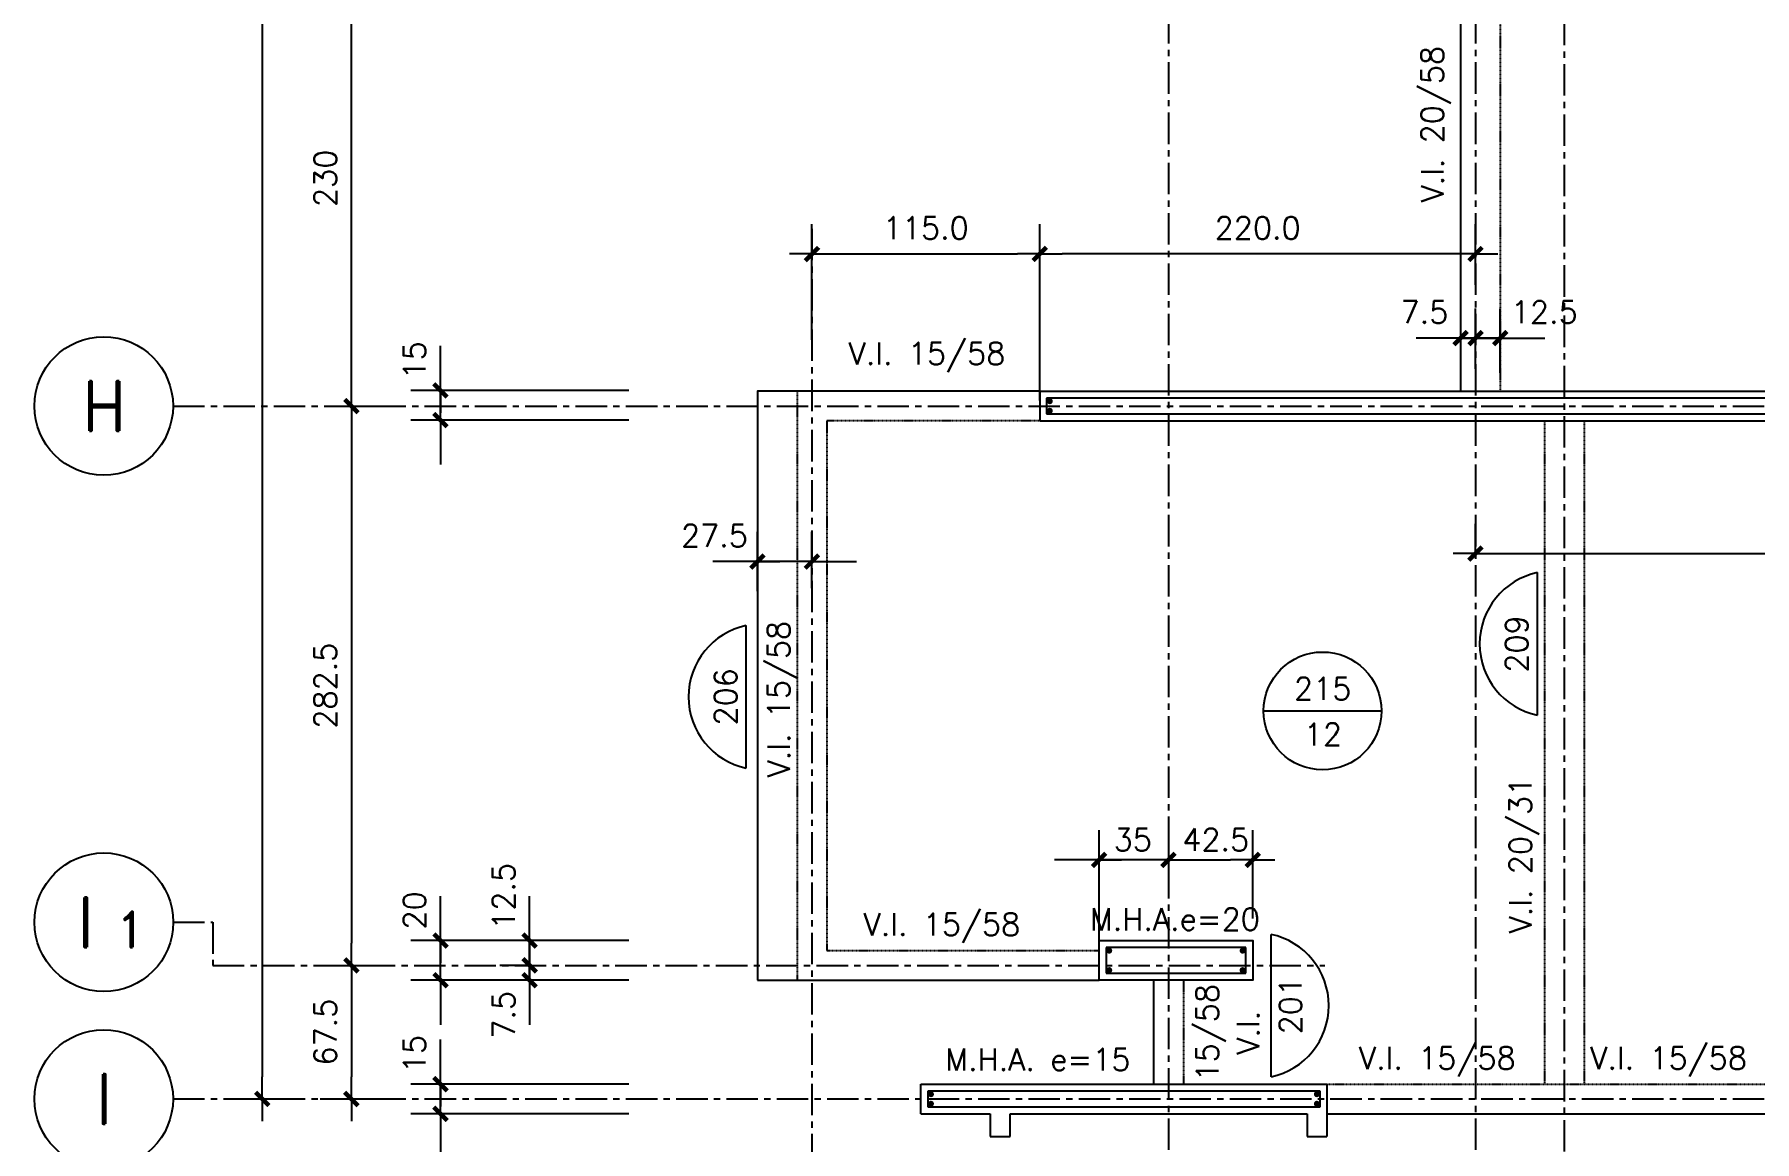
# Model space of a CAD drawing. Header units: millimetres. Extents: x -656237 to -652202, y 83238 to 86298.
# Drawn here: x -656237 to -655369, y 84007 to 84566 of the extents above; entities that cross this region are included whole.
import ezdxf
from ezdxf.enums import TextEntityAlignment as Align

# ---------------------------------------------------------------- set-up
doc = ezdxf.new("R2010")
doc.units = ezdxf.units.MM
doc.header["$LTSCALE"] = 0.5
doc.linetypes.add('CENTER', pattern=[50.8, 31.75, -6.35, 6.35, -6.35])
doc.linetypes.add('DASHED', pattern=[0.75, 0.5, -0.25])
for name, color, linetype in [('A-LINEA 015', 6, 'Continuous'), ('COTAS', 5, 'Continuous'), ('Cotas2', 1, 'Continuous'), ('EJES', 1, 'CENTER'), ('MALLA', 1, 'Continuous'), ('MUROS', 5, 'Continuous'), ('SEGMENTOS1', 2, 'DASHED'), ('TEXTOS1', 9, 'Continuous'), ('VIGAS', 3, 'Continuous')]:
    doc.layers.add(name, color=color, linetype=linetype)
doc.styles.add('ROMAND', font='romand')
doc.styles.add('ROMANS', font='romans')
doc.dimstyles.new('ING-50', dxfattribs={"dimscale": 5, "dimtxt": 2.25, "dimasz": 2.25, "dimexe": 3, "dimexo": 0, "dimgap": 1.5, "dimtad": 1, "dimdec": 1, "dimzin": 12, "dimdsep": 46, "dimtxsty": 'ROMANS', "dimblk1": 'TICK1', "dimblk2": 'TICK1', "dimsah": 1, "dimcen": 0.09, "dimclrd": 2, "dimclre": 1, "dimclrt": 3, "dimadec": 1, "dimazin": 3, "dimtfac": 1, "dimtdec": 1, "dimtix": 1, "dimtmove": 2, "dimatfit": 3, "dimfxl": 3, "dimtolj": 1, "dimtzin": 12, "dimarcsym": 0})

# ---------------------------------------------------------------- blocks, each defined once
blk = doc.blocks.new('EJE-1')
at = {"color": 3, "linetype": 'Continuous'}
blk.add_circle((0, 0), 35, dxfattribs=at)
at = {"color": 5, "linetype": 'Continuous', "style": 'ROMAND'}
blk.add_attdef('0', text='', height=25, dxfattribs=at).set_placement((0.23, 0), align=Align.MIDDLE)
blk = doc.blocks.new('TICK1')
at = {"color": 2}
for points in [[(0, 0), (-1, 0)], [(0, 0), (1, 0)]]:
    blk.add_lwpolyline(points, dxfattribs=at)
at = {"color": 2, "const_width": 0.2}
blk.add_lwpolyline([(-0.3, -0.3), (0.3, 0.3)], dxfattribs=at)
blk = doc.blocks.new('*D38')
at = {"layer": 'COTAS', "color": 2, "lineweight": -2}
for p, q in [((-656032.21, 84397.38), (-656032.21, 84408.63)), ((-656032.21, 84371.13), (-656032.21, 84386.13)), ((-656032.21, 84359.88), (-656032.21, 84348.63))]:
    blk.add_line(p, q, dxfattribs=at)
at = {"layer": 'COTAS', "color": 1, "lineweight": -2}
for p, q in [((-656032.21, 84386.13), (-656047.21, 84386.13)), ((-656032.21, 84371.13), (-656047.21, 84371.13))]:
    blk.add_line(p, q, dxfattribs=at)
at = {"layer": 'Defpoints', "color": 0}
for p in [(-656032.21, 84386.13), (-656032.21, 84386.13), (-656032.21, 84371.13)]:
    blk.add_point(p, dxfattribs=at)
at = {"layer": 'COTAS', "color": 2, "lineweight": -2, "xscale": 11.25, "yscale": 11.25, "zscale": 11.25}
for p, rotation in [((-656032.21, 84386.13), 270), ((-656032.21, 84371.13), 90)]:
    blk.add_blockref('TICK1', p, dxfattribs=dict(at, rotation=rotation))
at = {"layer": 'COTAS', "color": 3, "insert": (-656045.34, 84401.33), "char_height": 11.25, "attachment_point": 5, "rotation": 90, "style": 'ROMANS'}
blk.add_mtext('\\A1;15', dxfattribs=at)
blk = doc.blocks.new('*D39')
at = {"layer": 'COTAS', "color": 1, "lineweight": -2}
for p, q in [((-656091.08, 84608.25), (-656062.21, 84608.25)), ((-656087.54, 84378.25), (-656062.21, 84378.25))]:
    blk.add_line(p, q, dxfattribs=at)
at = {"layer": 'COTAS', "color": 2, "lineweight": -2}
blk.add_line((-656077.21, 84389.5), (-656077.21, 84597), dxfattribs=at)
at = {"layer": 'Defpoints', "color": 0}
for p in [(-656091.08, 84608.25), (-656077.21, 84608.25), (-656087.54, 84378.25)]:
    blk.add_point(p, dxfattribs=at)
at = {"layer": 'COTAS', "color": 2, "lineweight": -2, "xscale": 11.25, "yscale": 11.25, "zscale": 11.25}
for p, rotation in [((-656077.21, 84608.25), 90), ((-656077.21, 84378.25), 270)]:
    blk.add_blockref('TICK1', p, dxfattribs=dict(at, rotation=rotation))
at = {"layer": 'COTAS', "color": 3, "insert": (-656090.34, 84493.25), "char_height": 11.25, "attachment_point": 5, "rotation": 90, "style": 'ROMANS'}
blk.add_mtext('\\A1;230', dxfattribs=at)
blk = doc.blocks.new('*D40')
at = {"layer": 'COTAS', "color": 2, "lineweight": -2}
for p, q in [((-656032.21, 84047), (-656032.21, 84058.25)), ((-656032.21, 84020.75), (-656032.21, 84035.75)), ((-656032.21, 84009.5), (-656032.21, 83998.25))]:
    blk.add_line(p, q, dxfattribs=at)
at = {"layer": 'COTAS', "color": 1, "lineweight": -2}
for p, q in [((-656032.21, 84035.75), (-656047.21, 84035.75)), ((-656032.21, 84020.75), (-656047.21, 84020.75))]:
    blk.add_line(p, q, dxfattribs=at)
at = {"layer": 'Defpoints', "color": 0}
for p in [(-656032.21, 84035.75), (-656032.21, 84035.75), (-656032.21, 84020.75)]:
    blk.add_point(p, dxfattribs=at)
at = {"layer": 'COTAS', "color": 2, "lineweight": -2, "xscale": 11.25, "yscale": 11.25, "zscale": 11.25}
for p, rotation in [((-656032.21, 84035.75), 270), ((-656032.21, 84020.75), 90)]:
    blk.add_blockref('TICK1', p, dxfattribs=dict(at, rotation=rotation))
at = {"layer": 'COTAS', "color": 3, "insert": (-656045.34, 84050.96), "char_height": 11.25, "attachment_point": 5, "rotation": 90, "style": 'ROMANS'}
blk.add_mtext('\\A1;15', dxfattribs=at)
blk = doc.blocks.new('*D41')
at = {"layer": 'COTAS', "color": 1, "lineweight": -2}
for p, q in [((-656091.89, 84095.75), (-656062.21, 84095.75)), ((-656092.93, 84028.25), (-656062.21, 84028.25))]:
    blk.add_line(p, q, dxfattribs=at)
at = {"layer": 'COTAS', "color": 2, "lineweight": -2}
blk.add_line((-656077.21, 84084.5), (-656077.21, 84039.5), dxfattribs=at)
at = {"layer": 'Defpoints', "color": 0}
for p in [(-656091.89, 84095.75), (-656092.93, 84028.25), (-656077.21, 84028.25)]:
    blk.add_point(p, dxfattribs=at)
at = {"layer": 'COTAS', "color": 2, "lineweight": -2, "xscale": 11.25, "yscale": 11.25, "zscale": 11.25}
for p, rotation in [((-656077.21, 84095.75), 90), ((-656077.21, 84028.25), 270)]:
    blk.add_blockref('TICK1', p, dxfattribs=dict(at, rotation=rotation))
at = {"layer": 'COTAS', "color": 3, "insert": (-656090.34, 84062), "char_height": 11.25, "attachment_point": 5, "rotation": 90, "style": 'ROMANS'}
blk.add_mtext('\\A1;67.5', dxfattribs=at)
blk = doc.blocks.new('*D42')
at = {"layer": 'COTAS', "color": 1, "lineweight": -2}
for p, q in [((-656123.18, 85860.75), (-656107.21, 85860.75)), ((-656130.91, 84028.25), (-656107.21, 84028.25))]:
    blk.add_line(p, q, dxfattribs=at)
at = {"layer": 'COTAS', "color": 2, "lineweight": -2}
blk.add_line((-656122.21, 85849.5), (-656122.21, 84039.5), dxfattribs=at)
at = {"layer": 'Defpoints', "color": 0}
for p in [(-656123.18, 85860.75), (-656130.91, 84028.25), (-656122.21, 84028.25)]:
    blk.add_point(p, dxfattribs=at)
at = {"layer": 'COTAS', "color": 2, "lineweight": -2, "xscale": 11.25, "yscale": 11.25, "zscale": 11.25}
for p, rotation in [((-656122.21, 85860.75), 90), ((-656122.21, 84028.25), 270)]:
    blk.add_blockref('TICK1', p, dxfattribs=dict(at, rotation=rotation))
at = {"layer": 'COTAS', "color": 3, "insert": (-656135.34, 84944.5), "char_height": 11.25, "attachment_point": 5, "rotation": 90, "style": 'ROMANS'}
blk.add_mtext('\\A1;1832.5', dxfattribs=at)
blk = doc.blocks.new('*D59')
at = {"layer": 'COTAS', "color": 1, "lineweight": -2, "ltscale": 0.5}
for p, q in [((-655729.71, 84381.1), (-655729.71, 84470.05)), ((-655509.71, 84439.52), (-655509.71, 84470.05))]:
    blk.add_line(p, q, dxfattribs=at)
at = {"layer": 'COTAS', "color": 2, "lineweight": -2, "ltscale": 0.5}
blk.add_line((-655520.96, 84455.05), (-655718.46, 84455.05), dxfattribs=at)
at = {"layer": 'Defpoints', "color": 0, "ltscale": 0.5}
for p in [(-655729.71, 84455.05), (-655509.71, 84439.52), (-655729.71, 84381.1)]:
    blk.add_point(p, dxfattribs=at)
at = {"layer": 'COTAS', "color": 2, "lineweight": -2, "ltscale": 0.5, "xscale": 11.25, "yscale": 11.25, "zscale": 11.25, "rotation": 180}
blk.add_blockref('TICK1', (-655729.71, 84455.05), dxfattribs=at)
at = {"layer": 'COTAS', "color": 2, "lineweight": -2, "ltscale": 0.5, "xscale": 11.25, "yscale": 11.25, "zscale": 11.25}
blk.add_blockref('TICK1', (-655509.71, 84455.05), dxfattribs=at)
at = {"layer": 'COTAS', "color": 3, "ltscale": 0.5, "insert": (-655619.71, 84468.18), "char_height": 11.25, "attachment_point": 5, "style": 'ROMANS'}
blk.add_mtext('\\A1;220.0', dxfattribs=at)
blk = doc.blocks.new('losa-ne')
at = {"color": 5, "linetype": 'Continuous'}
blk.add_line((-29.75, 0), (29.75, 0), dxfattribs=at)
at = {"color": 3, "linetype": 'Continuous'}
blk.add_circle((0, 0), 29.75, dxfattribs=at)
at = {"color": 3, "linetype": 'Continuous', "style": 'ROMANS'}
for tag, p in [('N%%DL', (0.04, 5.64)), ('ESP', (0.16, -17.44))]:
    blk.add_attdef(tag, text='', height=11.25, dxfattribs=at).set_placement(p, align=Align.CENTER)
blk = doc.blocks.new('*D152')
at = {"layer": 'COTAS', "color": 1, "lineweight": -2, "ltscale": 0.5}
for p, q in [((-655872.21, 84284.72), (-655872.21, 84314.68)), ((-655844.71, 84286.26), (-655844.71, 84314.68))]:
    blk.add_line(p, q, dxfattribs=at)
at = {"layer": 'COTAS', "color": 2, "lineweight": -2, "ltscale": 0.5}
for p, q in [((-655883.46, 84299.68), (-655894.71, 84299.68)), ((-655844.71, 84299.68), (-655872.21, 84299.68)), ((-655833.46, 84299.68), (-655822.21, 84299.68))]:
    blk.add_line(p, q, dxfattribs=at)
at = {"layer": 'Defpoints', "color": 0, "ltscale": 0.5}
for p in [(-655872.21, 84299.68), (-655844.71, 84286.26), (-655872.21, 84284.72)]:
    blk.add_point(p, dxfattribs=at)
at = {"layer": 'COTAS', "color": 2, "lineweight": -2, "ltscale": 0.5, "xscale": 11.25, "yscale": 11.25, "zscale": 11.25}
blk.add_blockref('TICK1', (-655872.21, 84299.68), dxfattribs=at)
at = {"layer": 'COTAS', "color": 2, "lineweight": -2, "ltscale": 0.5, "xscale": 11.25, "yscale": 11.25, "zscale": 11.25, "rotation": 180}
blk.add_blockref('TICK1', (-655844.71, 84299.68), dxfattribs=at)
at = {"layer": 'COTAS', "color": 3, "ltscale": 0.5, "insert": (-655893.92, 84312.8), "char_height": 11.25, "attachment_point": 5, "style": 'ROMANS'}
blk.add_mtext('\\A1;27.5', dxfattribs=at)
blk = doc.blocks.new('eje-3')
at = {"color": 3, "linetype": 'Continuous'}
blk.add_circle((0, 0), 35, dxfattribs=at)
at = {"color": 5, "linetype": 'Continuous', "style": 'ROMAND'}
for height, p in [(25, (-9.19, 0)), (18, (13.69, -3.58))]:
    blk.add_attdef('0', text='', height=height, dxfattribs=at).set_placement(p, align=Align.MIDDLE)
blk = doc.blocks.new('*D180')
at = {"layer": 'COTAS', "color": 1, "lineweight": -2}
for p, q in [((-656090.12, 84378.25), (-656062.21, 84378.25)), ((-656094.47, 84095.75), (-656062.21, 84095.75))]:
    blk.add_line(p, q, dxfattribs=at)
at = {"layer": 'COTAS', "color": 2, "lineweight": -2}
blk.add_line((-656077.21, 84367), (-656077.21, 84107), dxfattribs=at)
at = {"layer": 'Defpoints', "color": 0}
for p in [(-656090.12, 84378.25), (-656094.47, 84095.75), (-656077.21, 84095.75)]:
    blk.add_point(p, dxfattribs=at)
at = {"layer": 'COTAS', "color": 2, "lineweight": -2, "xscale": 11.25, "yscale": 11.25, "zscale": 11.25}
for p, rotation in [((-656077.21, 84378.25), 90), ((-656077.21, 84095.75), 270)]:
    blk.add_blockref('TICK1', p, dxfattribs=dict(at, rotation=rotation))
at = {"layer": 'COTAS', "color": 3, "insert": (-656090.34, 84237), "char_height": 11.25, "attachment_point": 5, "rotation": 90, "style": 'ROMANS'}
blk.add_mtext('\\A1;282.5', dxfattribs=at)
blk = doc.blocks.new('*D181')
at = {"layer": 'COTAS', "color": 2, "lineweight": -2}
for p, q in [((-656032.21, 84119.5), (-656032.21, 84130.75)), ((-656032.21, 84088.25), (-656032.21, 84108.25)), ((-656032.21, 84077), (-656032.21, 84065.75))]:
    blk.add_line(p, q, dxfattribs=at)
at = {"layer": 'COTAS', "color": 1, "lineweight": -2}
for p, q in [((-656032.21, 84108.25), (-656047.21, 84108.25)), ((-656032.21, 84088.25), (-656047.21, 84088.25))]:
    blk.add_line(p, q, dxfattribs=at)
at = {"layer": 'Defpoints', "color": 0}
for p in [(-656032.21, 84108.25), (-656032.21, 84108.25), (-656032.21, 84088.25)]:
    blk.add_point(p, dxfattribs=at)
at = {"layer": 'COTAS', "color": 2, "lineweight": -2, "xscale": 11.25, "yscale": 11.25, "zscale": 11.25}
for p, rotation in [((-656032.21, 84108.25), 270), ((-656032.21, 84088.25), 90)]:
    blk.add_blockref('TICK1', p, dxfattribs=dict(at, rotation=rotation))
at = {"layer": 'COTAS', "color": 3, "insert": (-656045.34, 84123.46), "char_height": 11.25, "attachment_point": 5, "rotation": 90, "style": 'ROMANS'}
blk.add_mtext('\\A1;20', dxfattribs=at)
blk = doc.blocks.new('*D191')
at = {"layer": 'COTAS', "color": 1, "lineweight": -2, "ltscale": 0.5}
for p, q in [((-655664.71, 84170.55), (-655664.71, 84134)), ((-655622.21, 84119.37), (-655622.21, 84164))]:
    blk.add_line(p, q, dxfattribs=at)
at = {"layer": 'COTAS', "color": 2, "lineweight": -2, "ltscale": 0.5}
blk.add_line((-655653.46, 84149), (-655633.46, 84149), dxfattribs=at)
at = {"layer": 'Defpoints', "color": 0, "ltscale": 0.5}
for p in [(-655664.71, 84170.55), (-655622.21, 84149), (-655622.21, 84119.37)]:
    blk.add_point(p, dxfattribs=at)
at = {"layer": 'COTAS', "color": 2, "lineweight": -2, "ltscale": 0.5, "xscale": 11.25, "yscale": 11.25, "zscale": 11.25, "rotation": 180}
blk.add_blockref('TICK1', (-655664.71, 84149), dxfattribs=at)
at = {"layer": 'COTAS', "color": 2, "lineweight": -2, "ltscale": 0.5, "xscale": 11.25, "yscale": 11.25, "zscale": 11.25}
blk.add_blockref('TICK1', (-655622.21, 84149), dxfattribs=at)
at = {"layer": 'COTAS', "color": 3, "ltscale": 0.5, "insert": (-655640.86, 84159.26), "char_height": 11.25, "attachment_point": 5, "style": 'ROMANS'}
blk.add_mtext('\\A1;42.5', dxfattribs=at)
blk = doc.blocks.new('*D192')
at = {"layer": 'COTAS', "color": 1, "lineweight": -2, "ltscale": 0.5}
for p, q in [((-655699.71, 84108.25), (-655699.71, 84164)), ((-655664.71, 84170.55), (-655664.71, 84134))]:
    blk.add_line(p, q, dxfattribs=at)
at = {"layer": 'COTAS', "color": 2, "lineweight": -2, "ltscale": 0.5}
for p, q in [((-655710.96, 84149), (-655722.21, 84149)), ((-655664.71, 84149), (-655699.71, 84149)), ((-655653.46, 84149), (-655642.21, 84149))]:
    blk.add_line(p, q, dxfattribs=at)
at = {"layer": 'Defpoints', "color": 0, "ltscale": 0.5}
for p in [(-655664.71, 84170.55), (-655699.71, 84149), (-655699.71, 84108.25)]:
    blk.add_point(p, dxfattribs=at)
at = {"layer": 'COTAS', "color": 2, "lineweight": -2, "ltscale": 0.5, "xscale": 11.25, "yscale": 11.25, "zscale": 11.25}
blk.add_blockref('TICK1', (-655699.71, 84149), dxfattribs=at)
at = {"layer": 'COTAS', "color": 2, "lineweight": -2, "ltscale": 0.5, "xscale": 11.25, "yscale": 11.25, "zscale": 11.25, "rotation": 180}
blk.add_blockref('TICK1', (-655664.71, 84149), dxfattribs=at)
at = {"layer": 'COTAS', "color": 3, "ltscale": 0.5, "insert": (-655682.73, 84159.26), "char_height": 11.25, "attachment_point": 5, "style": 'ROMANS'}
blk.add_mtext('\\A1;35', dxfattribs=at)
blk = doc.blocks.new('*D199')
at = {"layer": 'COTAS', "color": 1, "lineweight": -2, "ltscale": 0.5}
for p, q in [((-655844.71, 84411.64), (-655844.71, 84470.05)), ((-655729.71, 84381.1), (-655729.71, 84470.05))]:
    blk.add_line(p, q, dxfattribs=at)
at = {"layer": 'COTAS', "color": 2, "lineweight": -2, "ltscale": 0.5}
blk.add_line((-655833.46, 84455.05), (-655740.96, 84455.05), dxfattribs=at)
at = {"layer": 'Defpoints', "color": 0, "ltscale": 0.5}
for p in [(-655729.71, 84455.05), (-655844.71, 84411.64), (-655729.71, 84381.1)]:
    blk.add_point(p, dxfattribs=at)
at = {"layer": 'COTAS', "color": 2, "lineweight": -2, "ltscale": 0.5, "xscale": 11.25, "yscale": 11.25, "zscale": 11.25, "rotation": 180}
blk.add_blockref('TICK1', (-655844.71, 84455.05), dxfattribs=at)
at = {"layer": 'COTAS', "color": 2, "lineweight": -2, "ltscale": 0.5, "xscale": 11.25, "yscale": 11.25, "zscale": 11.25}
blk.add_blockref('TICK1', (-655729.71, 84455.05), dxfattribs=at)
at = {"layer": 'COTAS', "color": 3, "ltscale": 0.5, "insert": (-655787.21, 84468.18), "char_height": 11.25, "attachment_point": 5, "style": 'ROMANS'}
blk.add_mtext('\\A1;115.0', dxfattribs=at)
blk = doc.blocks.new('*D228')
at = {"layer": 'COTAS', "color": 1, "lineweight": -2, "ltscale": 0.5}
for p, q in [((-655517.21, 84395.03), (-655517.21, 84427.55)), ((-655509.71, 84397.02), (-655509.71, 84427.55))]:
    blk.add_line(p, q, dxfattribs=at)
at = {"layer": 'COTAS', "color": 2, "lineweight": -2, "ltscale": 0.5}
for p, q in [((-655528.46, 84412.55), (-655539.71, 84412.55)), ((-655509.71, 84412.55), (-655517.21, 84412.55)), ((-655498.46, 84412.55), (-655487.21, 84412.55))]:
    blk.add_line(p, q, dxfattribs=at)
at = {"layer": 'Defpoints', "color": 0, "ltscale": 0.5}
for p in [(-655517.21, 84412.55), (-655517.21, 84395.03), (-655509.71, 84397.02)]:
    blk.add_point(p, dxfattribs=at)
at = {"layer": 'COTAS', "color": 2, "lineweight": -2, "ltscale": 0.5, "xscale": 11.25, "yscale": 11.25, "zscale": 11.25}
blk.add_blockref('TICK1', (-655517.21, 84412.55), dxfattribs=at)
at = {"layer": 'COTAS', "color": 2, "lineweight": -2, "ltscale": 0.5, "xscale": 11.25, "yscale": 11.25, "zscale": 11.25, "rotation": 180}
blk.add_blockref('TICK1', (-655509.71, 84412.55), dxfattribs=at)
at = {"layer": 'COTAS', "color": 3, "ltscale": 0.5, "insert": (-655535.5, 84425.67), "char_height": 11.25, "attachment_point": 5, "style": 'ROMANS'}
blk.add_mtext('\\A1;7.5', dxfattribs=at)
blk = doc.blocks.new('*D229')
at = {"layer": 'COTAS', "color": 1, "lineweight": -2, "ltscale": 0.5}
for p, q in [((-655509.71, 84397.02), (-655509.71, 84427.55)), ((-655497.21, 84395.03), (-655497.21, 84427.55))]:
    blk.add_line(p, q, dxfattribs=at)
at = {"layer": 'COTAS', "color": 2, "lineweight": -2, "ltscale": 0.5}
for p, q in [((-655520.96, 84412.55), (-655532.21, 84412.55)), ((-655509.71, 84412.55), (-655497.21, 84412.55)), ((-655485.96, 84412.55), (-655474.71, 84412.55))]:
    blk.add_line(p, q, dxfattribs=at)
at = {"layer": 'Defpoints', "color": 0, "ltscale": 0.5}
for p in [(-655497.21, 84412.55), (-655509.71, 84397.02), (-655497.21, 84395.03)]:
    blk.add_point(p, dxfattribs=at)
at = {"layer": 'COTAS', "color": 2, "lineweight": -2, "ltscale": 0.5, "xscale": 11.25, "yscale": 11.25, "zscale": 11.25}
blk.add_blockref('TICK1', (-655509.71, 84412.55), dxfattribs=at)
at = {"layer": 'COTAS', "color": 2, "lineweight": -2, "ltscale": 0.5, "xscale": 11.25, "yscale": 11.25, "zscale": 11.25, "rotation": 180}
blk.add_blockref('TICK1', (-655497.21, 84412.55), dxfattribs=at)
at = {"layer": 'COTAS', "color": 3, "ltscale": 0.5, "insert": (-655475, 84425.67), "char_height": 11.25, "attachment_point": 5, "style": 'ROMANS'}
blk.add_mtext('\\A1;12.5', dxfattribs=at)
blk = doc.blocks.new('*D232')
at = {"layer": 'COTAS', "color": 2, "lineweight": -2}
for p, q in [((-655987.21, 84119.5), (-655987.21, 84130.75)), ((-655987.21, 84095.75), (-655987.21, 84108.25)), ((-655987.21, 84084.5), (-655987.21, 84073.25))]:
    blk.add_line(p, q, dxfattribs=at)
at = {"layer": 'COTAS', "color": 1, "lineweight": -2}
for p, q in [((-655987.21, 84108.25), (-656002.21, 84108.25)), ((-655987.21, 84095.75), (-656002.21, 84095.75))]:
    blk.add_line(p, q, dxfattribs=at)
at = {"layer": 'Defpoints', "color": 0}
for p in [(-655987.21, 84108.25), (-655987.21, 84108.25), (-655987.21, 84095.75)]:
    blk.add_point(p, dxfattribs=at)
at = {"layer": 'COTAS', "color": 2, "lineweight": -2, "xscale": 11.25, "yscale": 11.25, "zscale": 11.25}
for p, rotation in [((-655987.21, 84108.25), 270), ((-655987.21, 84095.75), 90)]:
    blk.add_blockref('TICK1', p, dxfattribs=dict(at, rotation=rotation))
at = {"layer": 'COTAS', "color": 3, "insert": (-656000.34, 84130.6), "char_height": 11.25, "attachment_point": 5, "rotation": 90, "style": 'ROMANS'}
blk.add_mtext('\\A1;12.5', dxfattribs=at)
blk = doc.blocks.new('*D233')
at = {"layer": 'COTAS', "color": 2, "lineweight": -2}
for p, q in [((-655987.21, 84107), (-655987.21, 84118.25)), ((-655987.21, 84095.75), (-655987.21, 84088.25)), ((-655987.21, 84077), (-655987.21, 84065.75))]:
    blk.add_line(p, q, dxfattribs=at)
at = {"layer": 'COTAS', "color": 1, "lineweight": -2}
for p, q in [((-655987.21, 84095.75), (-656002.21, 84095.75)), ((-655987.21, 84088.25), (-656002.21, 84088.25))]:
    blk.add_line(p, q, dxfattribs=at)
at = {"layer": 'Defpoints', "color": 0}
for p in [(-655987.21, 84095.75), (-655987.21, 84088.25), (-655987.21, 84088.25)]:
    blk.add_point(p, dxfattribs=at)
at = {"layer": 'COTAS', "color": 2, "lineweight": -2, "xscale": 11.25, "yscale": 11.25, "zscale": 11.25}
for p, rotation in [((-655987.21, 84095.75), 270), ((-655987.21, 84088.25), 90)]:
    blk.add_blockref('TICK1', p, dxfattribs=dict(at, rotation=rotation))
at = {"layer": 'COTAS', "color": 3, "insert": (-656000.34, 84070.76), "char_height": 11.25, "attachment_point": 5, "rotation": 90, "style": 'ROMANS'}
blk.add_mtext('\\A1;7.5', dxfattribs=at)
blk = doc.blocks.new('*D247')
at = {"layer": 'COTAS', "color": 1, "lineweight": -2}
for p, q in [((-655509.71, 84303.71), (-655509.71, 84318.71)), ((-655159.71, 84303.71), (-655159.71, 84288.71))]:
    blk.add_line(p, q, dxfattribs=at)
at = {"layer": 'COTAS', "color": 2, "lineweight": -2}
blk.add_line((-655498.46, 84303.71), (-655170.96, 84303.71), dxfattribs=at)
at = {"layer": 'Defpoints', "color": 0}
for p in [(-655509.71, 84303.71), (-655159.71, 84303.71), (-655159.71, 84303.71)]:
    blk.add_point(p, dxfattribs=at)
at = {"layer": 'COTAS', "color": 2, "lineweight": -2, "xscale": 11.25, "yscale": 11.25, "zscale": 11.25, "rotation": 180}
blk.add_blockref('TICK1', (-655509.71, 84303.71), dxfattribs=at)
at = {"layer": 'COTAS', "color": 2, "lineweight": -2, "xscale": 11.25, "yscale": 11.25, "zscale": 11.25}
blk.add_blockref('TICK1', (-655159.71, 84303.71), dxfattribs=at)
at = {"layer": 'COTAS', "color": 3, "insert": (-655334.71, 84316.84), "char_height": 11.25, "attachment_point": 5, "style": 'ROMANS'}
blk.add_mtext('\\A1;350', dxfattribs=at)

msp = doc.modelspace()

# ---------------------------------------------------------------- linework, layer by layer
at = {"layer": 'Cotas2'}
for p, q in [((-655937.215, 84386.128), (-656045.211, 84386.128)), ((-655937.215, 84371.128), (-656045.211, 84371.128)), ((-655937.215, 84108.253), (-656045.211, 84108.253)), ((-655937.215, 84088.253), (-656045.211, 84088.253)), ((-655937.215, 84035.753), (-656045.211, 84035.753)), ((-655937.215, 84020.753), (-656045.211, 84020.753))]:
    msp.add_line(p, q, dxfattribs=at)
at = {"layer": 'EJES'}
for p, q in [((-655664.715, 86228.253), (-655664.715, 83448.253)), ((-655509.715, 86228.253), (-655509.715, 83448.253)), ((-655464.715, 83468.253), (-655464.715, 86208.253)), ((-655844.715, 84467.774), (-655844.715, 83448.253)), ((-656167.215, 84378.253), (-653139.035, 84378.253)), ((-656167.215, 84028.253), (-653137.403, 84028.253))]:
    msp.add_line(p, q, dxfattribs=at)
msp.add_lwpolyline([(-656167.161, 84117.514), (-656147.161, 84117.514), (-656147.161, 84095.753), (-655585.847, 84095.753)], dxfattribs=at)
at = {"layer": 'MALLA', "ltscale": 0.5}
for p, q in [((-655726.215, 84382.253), (-655726.215, 84374.253)), ((-655155.715, 84382.253), (-655726.215, 84382.253)), ((-655726.215, 84374.253), (-655155.715, 84374.253)), ((-655696.215, 84104.753), (-655696.215, 84091.753)), ((-655625.715, 84104.753), (-655696.215, 84104.753)), ((-655625.715, 84091.753), (-655625.715, 84104.753)), ((-655696.215, 84091.753), (-655625.715, 84091.753)), ((-655786.215, 84032.253), (-655786.215, 84024.253)), ((-655588.215, 84032.253), (-655786.215, 84032.253)), ((-655588.215, 84024.253), (-655588.215, 84032.253)), ((-655786.215, 84024.253), (-655588.215, 84024.253))]:
    msp.add_line(p, q, dxfattribs=at)
at = {"layer": 'MALLA', "ltscale": 0.5, "const_width": 1.5}
for points in [[(-655725.374, 84380.662, 1), (-655723.874, 84380.662, 1)], [(-655725.374, 84375.844, 1), (-655723.874, 84375.844, 1)], [(-655695.374, 84103.162, 1), (-655693.874, 84103.162, 1)], [(-655628.056, 84103.162, 1), (-655626.556, 84103.162, 1)], [(-655695.374, 84093.344, 1), (-655693.874, 84093.344, 1)], [(-655628.056, 84093.344, 1), (-655626.556, 84093.344, 1)], [(-655785.374, 84030.662, 1), (-655783.874, 84030.662, 1)], [(-655785.374, 84025.844, 1), (-655783.874, 84025.844, 1)], [(-655590.556, 84030.662, 1), (-655589.056, 84030.662, 1)], [(-655590.556, 84025.844, 1), (-655589.056, 84025.844, 1)]]:
    msp.add_lwpolyline(points, format="xyb", close=True, dxfattribs=at)
at = {"layer": 'MUROS', "ltscale": 0.5}
for p, q in [((-655729.715, 84385.753), (-655729.715, 84370.753)), ((-655729.715, 84385.753), (-655167.215, 84385.753)), ((-655729.715, 84370.753), (-655152.215, 84370.753)), ((-655754.715, 84020.753), (-655754.715, 84009.253)), ((-655744.715, 84009.253), (-655744.715, 84020.753)), ((-655594.715, 84020.753), (-655594.715, 84009.253)), ((-655754.715, 84009.253), (-655744.715, 84009.253)), ((-655594.715, 84009.253), (-655584.715, 84009.253))]:
    msp.add_line(p, q, dxfattribs=at)
at = {"layer": 'MUROS'}
for p, q in [((-655789.715, 84035.753), (-655584.715, 84035.753)), ((-655789.715, 84020.753), (-655789.715, 84035.753)), ((-655584.715, 84035.753), (-655584.715, 84009.253)), ((-655789.715, 84020.753), (-655754.715, 84020.753)), ((-655744.715, 84020.753), (-655594.715, 84020.753))]:
    msp.add_line(p, q, dxfattribs=at)
at = {"layer": 'MUROS', "ltscale": 0.5}
msp.add_lwpolyline([(-655699.715, 84108.253), (-655622.215, 84108.253), (-655622.215, 84088.253), (-655699.715, 84088.253)], close=True, dxfattribs=at)
at = {"layer": 'SEGMENTOS1', "ltscale": 0.5}
for p, q in [((-655497.215, 84960.753), (-655497.215, 84385.753)), ((-655852.215, 84385.753), (-655852.215, 84088.253)), ((-655837.215, 84370.753), (-655837.215, 84103.253)), ((-655729.715, 84370.753), (-655837.215, 84370.753)), ((-655474.715, 84035.753), (-655474.715, 84370.753)), ((-655454.715, 84035.753), (-655454.715, 84370.753)), ((-655837.215, 84103.253), (-655699.715, 84103.253)), ((-655657.215, 84088.253), (-655657.215, 84035.753)), ((-655584.715, 84035.753), (-655344.715, 84035.753))]:
    msp.add_line(p, q, dxfattribs=at)
at = {"layer": 'TEXTOS1', "color": 3}
for p, q in [((-655478.494, 84222.088), (-655478.494, 84294.088)), ((-655877.867, 84195.371), (-655877.867, 84267.371)), ((-655612.944, 84039.401), (-655612.944, 84111.401))]:
    msp.add_line(p, q, dxfattribs=at)
for centre, start, end in [((-655470.836, 84258.088), 102.010217, 257.989783), ((-655870.209, 84231.371), 102.010217, 257.989783), ((-655620.603, 84075.401), 282.010217, 77.989783)]:
    msp.add_arc(centre, 36.806, start, end, dxfattribs=at)
at = {"layer": 'VIGAS', "ltscale": 0.5}
for p, q in [((-655517.215, 84673.253), (-655517.215, 84385.753)), ((-655872.215, 84088.253), (-655699.715, 84088.253)), ((-655672.215, 84088.253), (-655672.215, 84035.753)), ((-655584.715, 84020.753), (-655344.715, 84020.753))]:
    msp.add_line(p, q, dxfattribs=at)
msp.add_lwpolyline([(-655729.713, 84385.753), (-655872.215, 84385.753), (-655872.215, 84088.253)], dxfattribs=at)

# ---------------------------------------------------------------- block references
at = {"layer": 'A-LINEA 015', "ltscale": 0.5}
for p, values in [((-656202.215, 84378.253), {'0': 'H'}), ((-656202.215, 84028.253), {'0': 'I'})]:
    msp.add_blockref('EJE-1', p, dxfattribs=at).add_auto_attribs(values)
ref = msp.add_blockref('eje-3', (-656202.161, 84117.514), dxfattribs=at)
ref.add_attrib('0', 'I', dxfattribs={"layer": '0', "color": 5, "linetype": 'Continuous', "height": 25, "style": 'ROMAND'}).set_placement((-656211.352, 84117.514), align=Align.MIDDLE)
ref.add_attrib('0', '1', dxfattribs={"layer": '0', "color": 5, "linetype": 'Continuous', "height": 18, "style": 'ROMAND'}).set_placement((-656188.475, 84113.932), align=Align.MIDDLE)
at = {"layer": 'TEXTOS1', "ltscale": 0.5}
msp.add_blockref('losa-ne', (-655586.924, 84224.254), dxfattribs=at).add_auto_attribs({'N%%DL': '215', 'ESP': '12'})

# ---------------------------------------------------------------- texts
at = {"layer": 'TEXTOS1', "style": 'ROMANS'}
for s, p in [('V.I. 20/58', (-655525.866, 84520.554)), ('V.I. 15/58', (-655855.82, 84230.202)), ('209', (-655483.29, 84258.06)), ('206', (-655882.663, 84231.344)), ('V.I. 20/31', (-655481.415, 84151.393)), ('201', (-655597.502, 84075.374)), ('15/58', (-655639.459, 84061.718)), ('V.I.', (-655618.942, 84061.718))]:
    msp.add_text(s, height=11.25, rotation=90, dxfattribs=at).set_placement(p, align=Align.CENTER)
for s, p in [('V.I. 15/58', (-655786.631, 84399.151)), ('V.I. 15/58', (-655779.097, 84110.827)), ('M.H.A.e=20', (-655661.486, 84113.43)), ('M.H.A. e=15', (-655730.664, 84042.573)), ('V.I. 15/58', (-655528.999, 84043.315)), ('V.I. 15/58', (-655412.253, 84043.315))]:
    msp.add_text(s, height=11.25, dxfattribs=at).set_placement(p, align=Align.CENTER)

# ---------------------------------------------------------------- dimensions: what is measured, and where the dimension line sits
at = {"layer": 'COTAS'}
for base, p1, p2, angle, picture, middle in [((-656122.215, 84028.253), (-656123.177, 85860.753), (-656130.914, 84028.253), 270, '*D42', (-656135.34, 84944.503)), ((-656077.215, 84608.253), (-656087.54, 84378.253), (-656091.084, 84608.253), 90, '*D39', (-656090.34, 84493.253)), ((-656077.215, 84095.753), (-656090.118, 84378.253), (-656094.471, 84095.753), 270, '*D180', (-656090.34, 84237.003)), ((-656077.215, 84028.253), (-656091.894, 84095.753), (-656092.934, 84028.253), 270, '*D41', (-656090.34, 84062.003))]:
    dim = msp.add_linear_dim(base=base, p1=p1, p2=p2, angle=angle, dimstyle='ING-50', dxfattribs=at)
    dim.commit()
    dim.dimension.update_dxf_attribs({"geometry": picture, "text_midpoint": middle})
at = {"layer": 'COTAS', "ltscale": 0.5}
dim = msp.add_linear_dim(base=(-655729.715, 84455.051), p1=(-655844.715, 84411.639), p2=(-655729.715, 84381.103), angle=180, dimstyle='ING-50', override={"dimzin": 0}, dxfattribs=at)
dim.commit()
dim.dimension.update_dxf_attribs({"geometry": '*D199', "text_midpoint": (-655787.215, 84468.176)})
dim = msp.add_linear_dim(base=(-655729.715, 84455.051), p1=(-655509.715, 84439.519), p2=(-655729.715, 84381.103), dimstyle='ING-50', override={"dimzin": 0}, dxfattribs=at)
dim.commit()
dim.dimension.update_dxf_attribs({"geometry": '*D59', "text_midpoint": (-655619.715, 84468.176)})
for base, p1, p2, picture, middle in [((-655517.215, 84412.549), (-655509.715, 84397.017), (-655517.215, 84395.026), '*D228', (-655535.505, 84425.674)), ((-655872.215, 84299.678), (-655844.715, 84286.258), (-655872.215, 84284.719), '*D152', (-655893.923, 84312.803))]:
    dim = msp.add_linear_dim(base=base, p1=p1, p2=p2, dimstyle='ING-50', override={"dimzin": 0}, dxfattribs=at)
    dim.commit()
    dim.dimension.update_dxf_attribs({"geometry": picture, "text_midpoint": middle, "dimtype": 160})
dim = msp.add_linear_dim(base=(-655497.215, 84412.549), p1=(-655509.715, 84397.017), p2=(-655497.215, 84395.026), angle=180, dimstyle='ING-50', override={"dimzin": 0}, dxfattribs=at)
dim.commit()
dim.dimension.update_dxf_attribs({"geometry": '*D229', "text_midpoint": (-655475.001, 84425.674), "dimtype": 160})
at = {"layer": 'COTAS'}
for base, p1, p2, angle, picture, middle in [((-656032.215, 84386.128), (-656032.215, 84371.128), (-656032.215, 84386.128), 90, '*D38', (-656045.34, 84401.333)), ((-655987.215, 84108.253), (-655987.215, 84095.753), (-655987.215, 84108.253), 90, '*D232', (-656000.34, 84130.601)), ((-656032.215, 84108.253), (-656032.215, 84088.253), (-656032.215, 84108.253), 90, '*D181', (-656045.34, 84123.458)), ((-655987.215, 84088.253), (-655987.215, 84095.753), (-655987.215, 84088.253), 270, '*D233', (-656000.34, 84070.757)), ((-656032.215, 84035.753), (-656032.215, 84020.753), (-656032.215, 84035.753), 90, '*D40', (-656045.34, 84050.958))]:
    dim = msp.add_linear_dim(base=base, p1=p1, p2=p2, angle=angle, dimstyle='ING-50', dxfattribs=at)
    dim.commit()
    dim.dimension.update_dxf_attribs({"geometry": picture, "text_midpoint": middle, "dimtype": 160})
dim = msp.add_linear_dim(base=(-655159.715, 84303.711), p1=(-655509.715, 84303.711), p2=(-655159.715, 84303.711), dimstyle='ING-50', dxfattribs=at)
dim.commit()
dim.dimension.update_dxf_attribs({"geometry": '*D247', "text_midpoint": (-655334.715, 84316.836)})
at = {"layer": 'COTAS', "ltscale": 0.5}
dim = msp.add_linear_dim(base=(-655699.715, 84148.998), p1=(-655664.715, 84170.553), p2=(-655699.715, 84108.253), dimstyle='ING-50', dxfattribs=at)
dim.commit()
dim.dimension.update_dxf_attribs({"geometry": '*D192', "text_midpoint": (-655682.734, 84159.257), "dimtype": 160})
dim = msp.add_linear_dim(base=(-655622.215, 84148.998), p1=(-655664.715, 84170.553), p2=(-655622.215, 84119.373), angle=180, dimstyle='ING-50', dxfattribs=at)
dim.commit()
dim.dimension.update_dxf_attribs({"geometry": '*D191', "text_midpoint": (-655640.859, 84159.257), "dimtype": 160})

doc.saveas('drawing.dxf')
